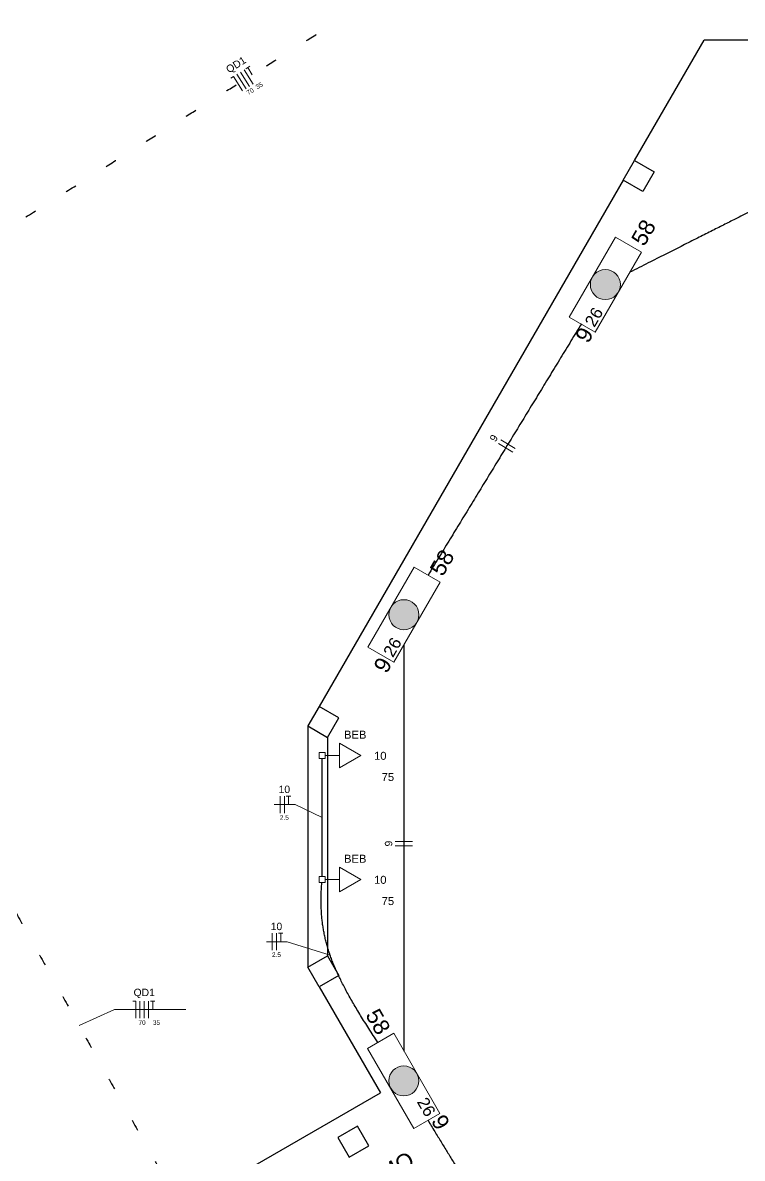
# Model space of a CAD drawing. Extents: x 175 to 700, y 53 to 250.
# Drawn here: x 478.5 to 484.85, y 195.54 to 205.56 of the extents above; entities that cross this region are included whole.
import ezdxf

# ---------------------------------------------------------------- set-up
doc = ezdxf.new("R2010")
doc.units = 0
doc.header["$LTSCALE"] = 2
doc.linetypes.add('DOT2', pattern=[3.175, 0, -3.175])
for name, color, linetype in [('A-PAREDE', 5, 'CONTINUOUS'), ('A-PISOS', 2, 'CONTINUOUS'), ('A-PISOS-NIVEL', 1, 'CONTINUOUS'), ('ARQ-ALV-CORTE', 5, 'CONTINUOUS')]:
    doc.layers.add(name, color=color, linetype=linetype)
for name, color, linetype, lineweight in [('EL-Condutos', 4, 'CONTINUOUS', 30), ('EL-Fios', 9, 'CONTINUOUS', 20), ('EL-Textos fios', 7, 'CONTINUOUS', 20), ('EL-Textos pontos', 5, 'CONTINUOUS', 20), ('P-SIMBOL', 5, 'CONTINUOUS', 20)]:
    doc.layers.add(name, color=color, linetype=linetype, lineweight=lineweight)
doc.styles.add('Arial', font='arial.ttf')

msp = doc.modelspace()

# ---------------------------------------------------------------- hatches: boundary and pattern name
at = {"layer": 'P-SIMBOL'}
h = msp.add_hatch(color=256, dxfattribs=at)
h.paths.add_polyline_path([(483.505672787958, 203.2483100361877, 1), (483.770672787958, 203.2483100361877, 1)])
h.paths.add_polyline_path([(487.1201227879581, 205.0723100361878, 1), (487.385122787958, 205.0723100361878, 1)])
h.paths.add_polyline_path([(489.850092787958, 205.0764600361877, 1), (490.115092787958, 205.0764600361877, 1)])
h.paths.add_polyline_path([(493.4782827879581, 203.2216600361878, 1), (493.743282787958, 203.2216600361878, 1)])
h = msp.add_hatch(color=256, dxfattribs=at)
h.paths.add_polyline_path([(481.7283727879581, 196.2232600361878, 1), (481.993372787958, 196.2232600361878, 1)])
h.paths.add_polyline_path([(481.7291227879581, 200.3358100361878, 1), (481.9941227879581, 200.3358100361878, 1)])

# ---------------------------------------------------------------- linework, layer by layer
at = {"layer": 'A-PAREDE', "color": 251}
for points in [[(484.0678550053083, 204.242062576566), (483.9678550053083, 204.0688574958091), (483.7946499245515, 204.168857495809), (483.8946499245514, 204.342062576566)], [(481.1880255975245, 197.327256805912), (481.2880255975245, 197.1540517251551), (481.1148205167677, 197.0540517251551), (481.0148205167677, 197.227256805912)], [(481.1880255975257, 197.327256805912), (481.2880255975257, 197.1540517251551), (481.1148205167688, 197.0540517251551), (481.0148205167689, 197.227256805912)], [(481.4512709220633, 195.8234910538246), (481.2780658413064, 195.7234910538246), (481.3780658413064, 195.5502859730677), (481.5512709220633, 195.6502859730677)]]:
    msp.add_lwpolyline(points, close=True, dxfattribs=at)
at = {"layer": 'A-PISOS', "color": 251}
msp.add_line((478.3205374160848, 194.1938920262618), (481.6547352206581, 196.1188920262652), dxfattribs=at)
at = {"layer": 'A-PISOS-NIVEL', "color": 251}
for p, q in [((483.8946499245514, 204.342062576566), (484.5086027341193, 205.4054600361878)), ((485.7365083532563, 205.4054600361877), (484.5086027341193, 205.4054600361877)), ((483.7946499245515, 204.1688574958091), (481.1148205167689, 199.5272568059127)), ((481.1148205167688, 197.0540517251551), (481.6547352206582, 196.1188920262653))]:
    msp.add_line(p, q, dxfattribs=at)
at = {"layer": 'ARQ-ALV-CORTE', "color": 251}
for p, q in [((481.0148205167677, 199.3540517251556), (481.0148205167678, 197.2272568059117)), ((481.1880255975246, 199.2540517251555), (481.1880255975247, 197.3272568059117))]:
    msp.add_line(p, q, dxfattribs=at)
for points in [[(481.1880255975246, 199.2540517251558), (481.2880255975246, 199.4272568059127), (481.1148205167678, 199.5272568059127), (481.0148205167678, 199.3540517251558)], [(481.1880255975258, 199.2540517251558), (481.2880255975259, 199.4272568059127), (481.114820516769, 199.5272568059127), (481.014820516769, 199.3540517251558)]]:
    msp.add_lwpolyline(points, close=True, dxfattribs=at)
at = {"layer": 'EL-Condutos', "linetype": 'DOT2', "ltscale": 0.05}
for points in [[(476.0554694256661, 202.2891259400873), (476.4669394821405, 202.5478645752527), (476.8526944065698, 202.7904331303387), (477.2145553917948, 203.0179767889328), (477.5543436306561, 203.2316407346229), (477.8738803159944, 203.4325701509966), (478.1749866406505, 203.6219102216415), (478.459483797465, 203.8008061301453), (478.7291929792787, 203.9704030600957), (478.9859353789322, 204.1318461950805), (479.231532189266, 204.2862807186873), (479.4678046031212, 204.4348518145037), (479.6965738133383, 204.5787046661175), (479.9196610127578, 204.7189844571163), (480.1388873942205, 204.8568363710878), (480.3560741505673, 204.9934055916197), (480.5730424746387, 205.1298373022997), (480.7916135592754, 205.2672766867155), (481.0136085973182, 205.4068689284547), (481.2408487816077, 205.549759211105), (481.4751553049845, 205.6970927182542), (481.7183493602894, 205.8500146334898), (481.9722521403632, 206.0096701403996), (482.2386848380464, 206.1772044225713), (482.5194686461797, 206.3537626635925), (482.8164247576039, 206.5404900470509), (483.1313743651597, 206.7385317565342), (483.4661386616878, 206.9490329756301), (483.8225388400287, 207.1731388879263), (484.2023960930232, 207.4119946770104), (484.607531613512, 207.6667455264702)], [(475.9992386888484, 202.0694974211336), (476.2893761233216, 201.5509249964896), (476.5610271574879, 201.0653939003216), (476.8155242409037, 200.6105225704294), (477.0541998231251, 200.183929444613), (477.2783863537085, 199.783232960672), (477.4894162822101, 199.4060515564064), (477.6886220581861, 199.0500036696159), (477.8773361311927, 198.7127077381005), (478.0568909507865, 198.3917821996598), (478.2286189665232, 198.0848454920938), (478.3938526279595, 197.7895160532023), (478.5539243846515, 197.5034123207851), (478.7101666861553, 197.2241527326421), (478.8639119820274, 196.949355726573), (479.016492721824, 196.6766397403777), (479.1692413551013, 196.403623211856), (479.3234903314156, 196.1279245788078), (479.4805721003231, 195.8471622790329), (479.6418191113799, 195.5589547503311), (479.8085638141426, 195.2609204305022), (479.9821386581671, 194.9506777573461), (480.1638760930099, 194.6258451686626), (480.3551085682272, 194.2840411022515), (480.5571685333751, 193.9228839959127), (480.77138843801, 193.539992287446), (480.9991007316882, 193.1329844146512), (481.2416378639659, 192.6994788153281), (481.5003322843992, 192.2370939272767), (481.7765164425445, 191.7434481882966), (482.071522787958, 191.2161600361877)]]:
    msp.add_spline(points, degree=3, dxfattribs=at)
at = {"layer": 'EL-Condutos', "linetype": 'Continuous'}
for points in [[(486.9875478531075, 204.9385440152518), (486.8296917123577, 204.8588841504088), (486.6831293167027, 204.7849233761488), (486.5470454904168, 204.7162503355424), (486.420625057774, 204.6524536716605), (486.3030528430485, 204.5931220275737), (486.1935136705144, 204.5378440463526), (486.0911923644459, 204.4862083710679), (485.9952737491171, 204.4378036447904), (485.9049426488022, 204.3922185105907), (485.8193838877752, 204.3490416115394), (485.7377822903103, 204.3078615907073), (485.6593226806819, 204.268267091165), (485.5831898831638, 204.2298467559832), (485.5085687220305, 204.1921892282326), (485.4346440215557, 204.1548831509839), (485.3606006060137, 204.1175171673077), (485.2856232996789, 204.0796799202748), (485.2088969268252, 204.0409600529557), (485.1296063117268, 204.0009462084213), (485.0469362786579, 203.9592270297422), (484.9600716518925, 203.915391159989), (484.8681972557048, 203.8690272422324), (484.7704979143692, 203.8197239195431), (484.6661584521594, 203.7670698349918), (484.5543636933499, 203.7106536316493), (484.4342984622146, 203.650063952586), (484.3051475830279, 203.5848894408728), (484.1660958800637, 203.5147187395803), (484.0163281775962, 203.4391404917791), (483.8550292998997, 203.3577433405401)], [(483.4268898594016, 202.9019303718328), (483.3807812471777, 202.8263393363144), (483.3348876968479, 202.7511008612777), (483.2891938706276, 202.676189802814), (483.2436844307326, 202.6015810170149), (483.1983440393787, 202.5272493599717), (483.1531573587818, 202.4531696877759), (483.1081090511574, 202.3793168565189), (483.0631837787217, 202.305665722292), (483.0183662036899, 202.2321911411869), (482.9736409882784, 202.1588679692948), (482.9289927947024, 202.0856710627073), (482.884406285178, 202.0125752775156), (482.8398661219209, 201.9395554698114), (482.7953569671469, 201.8665864956859), (482.7508634830717, 201.7936432112306), (482.706370331911, 201.720700472537), (482.6618621758808, 201.6477331356964), (482.6173236771967, 201.5747160568004), (482.5727394980746, 201.5016240919402), (482.5280943007301, 201.4284320972074), (482.483372747379, 201.3551149286934), (482.4385595002372, 201.2816474424896), (482.3936392215203, 201.2080044946875), (482.3485965734444, 201.1341609413784), (482.3034162182248, 201.0600916386537), (482.2580828180775, 200.985771442605), (482.2125810352184, 200.9111752093237), (482.1668955318632, 200.8362777949011), (482.1210109702275, 200.7610540554287), (482.0749120125272, 200.6854788469979)], [(481.8615727215607, 200.0732187397708), (481.8615364331535, 199.8833875932141), (481.8615028486865, 199.7080913914128), (481.8614717851461, 199.5462919240273), (481.8614430595185, 199.3969509807178), (481.8614164887901, 199.2590303511448), (481.8613918899474, 199.1314918249684), (481.8613690799764, 199.0132971918491), (481.8613478758637, 198.9034082414472), (481.8613280945955, 198.800786763423), (481.8613095531584, 198.7043945474367), (481.8612920685384, 198.6131933831489), (481.8612754577221, 198.5261450602198), (481.8612595376957, 198.4422113683096), (481.8612441254456, 198.3603540970789), (481.861229037958, 198.2795350361878), (481.8612140922195, 198.1987159752966), (481.8611991052163, 198.1168587040659), (481.8611838939347, 198.0329250121557), (481.8611682753611, 197.9458766892266), (481.8611520664818, 197.8546755249388), (481.8611350842831, 197.7582833089526), (481.8611171457516, 197.6556618309283), (481.8610980678733, 197.5457728805264), (481.8610776676348, 197.4275782474071), (481.8610557620223, 197.3000397212307), (481.8610321680223, 197.1621190916577), (481.8610067026208, 197.0127781483482), (481.8609791828046, 196.8509786809627), (481.8609494255596, 196.6756824791614), (481.8609172478724, 196.4858513326048)], [(481.1400727879581, 198.0264142381785), (481.1400727879581, 198.0759012268519), (481.1400727879581, 198.122320047892), (481.1400727879581, 198.1658895862595), (481.1400727879581, 198.2068287269151), (481.1400727879581, 198.2453563548194), (481.1400727879581, 198.2816913549332), (481.1400727879581, 198.3160526122171), (481.1400727879581, 198.3486590116318), (481.1400727879581, 198.3797294381379), (481.1400727879581, 198.4094827766961), (481.1400727879581, 198.4381379122672), (481.1400727879581, 198.4659137298117), (481.1400727879581, 198.4930291142903), (481.1400727879581, 198.5197029506637), (481.1400727879581, 198.5461541238926), (481.1400727879581, 198.5726015189377), (481.1400727879581, 198.5992640207596), (481.1400727879581, 198.626360514319), (481.1400727879581, 198.6541098845765), (481.1400727879581, 198.6827310164929), (481.1400727879581, 198.7124427950287), (481.1400727879581, 198.7434641051448), (481.1400727879581, 198.7760138318017), (481.1400727879581, 198.8103108599601), (481.1400727879581, 198.8465740745808), (481.1400727879581, 198.8850223606243), (481.1400727879581, 198.9258746030513), (481.1400727879581, 198.9693496868225), (481.1400727879581, 199.0156664968987), (481.1400727879581, 199.0650439182403)], [(481.6322718702961, 196.5617301777377), (481.5913240077543, 196.6242670377491), (481.5524103068172, 196.6845955242284), (481.5154935814845, 196.7428367200581), (481.4805366457561, 196.7991117081206), (481.4475023136319, 196.8535415712988), (481.416353399112, 196.9062473924749), (481.387052716196, 196.9573502545317), (481.359563078884, 197.0069712403517), (481.3338473011758, 197.0552314328174), (481.3098681970714, 197.1022519148113), (481.2875885805705, 197.1481537692161), (481.2669712656731, 197.1930580789143), (481.2479790663793, 197.2370859267884), (481.2305747966887, 197.2803583957211), (481.2147212706014, 197.3229965685948), (481.2003813021171, 197.3651215282921), (481.187517705236, 197.4068543576955), (481.1760932939576, 197.4483161396877), (481.1660708822822, 197.4896279571512), (481.1574132842094, 197.5309108929685), (481.1500833137393, 197.5722860300222), (481.1440437848717, 197.6138744511948), (481.1392575116064, 197.655797239369), (481.1356873079437, 197.6981754774272), (481.1332959878829, 197.7411302482519), (481.1320463654244, 197.7847826347259), (481.1319012545678, 197.8292537197316), (481.1328234693132, 197.8746645861515), (481.1347758236604, 197.9211363168683), (481.1377211316091, 197.9687899947644)], [(486.0880413662783, 196.7496347654125), (485.9752743849129, 196.5934161574127), (485.869420316823, 196.4467741450551), (485.7699853825441, 196.3090246750004), (485.6764758026122, 196.1794836939095), (485.5883977975627, 196.057467148443), (485.5052575879315, 195.9422909852618), (485.4265613942543, 195.8332711510265), (485.3518154370665, 195.729723592398), (485.2805259369041, 195.6309642560369), (485.2121991143026, 195.536309088604), (485.1463411897979, 195.4450740367602), (485.0824583839255, 195.356575047166), (485.0200569172211, 195.2701280664824), (484.9586430102204, 195.18504904137), (484.8977228834593, 195.1006539184896), (484.8368027574732, 195.016258644502), (484.7753888527979, 194.9311791660679), (484.7129873899691, 194.844731429848), (484.6491045895227, 194.7562313825031), (484.5832466719939, 194.664994970694), (484.5149198579188, 194.5703381410815), (484.4436303678329, 194.4715768403262), (484.3688844222719, 194.3680270150889), (484.2901882417717, 194.2590046120304), (484.2070480468678, 194.1438255778115), (484.1189700580957, 194.0218058590928), (484.0254604959916, 193.8922614025352), (483.9260255810906, 193.7545081547993), (483.8201715339289, 193.607862062546), (483.7074045750421, 193.4516390724361)], [(482.0730265917923, 195.8759950437609), (482.1330674206849, 195.777716814141), (482.1899218187193, 195.6846542519467), (482.2438173880996, 195.5964348013693), (482.29498173103, 195.5126859066001), (482.3436424497144, 195.4330350118302), (482.3900271463575, 195.3571095612512), (482.4343634231629, 195.2845369990542), (482.4768788823351, 195.2149447694306), (482.5178011260782, 195.1479603165716), (482.5573577565963, 195.0832110846685), (482.5957763760936, 195.0203245179127), (482.6332845867743, 194.9589280604954), (482.6701099908425, 194.898649156608), (482.7064801905023, 194.8391152504417), (482.7426227879581, 194.7799537861877), (482.7787653854137, 194.7207922080376), (482.8151355850736, 194.6612579601824), (482.8519609891418, 194.6009784868136), (482.8894691998225, 194.5395812321224), (482.9278878193197, 194.4766936403001), (482.9674444498378, 194.4119431555379), (483.0083666935809, 194.3449572220273), (483.0508821527531, 194.2753632839595), (483.0952184295587, 194.2027887855258), (483.1416031262016, 194.1268611709175), (483.1902638448861, 194.0472078843258), (483.2414281878166, 193.9634563699422), (483.2953237571967, 193.8752340719578), (483.3521781552311, 193.782168434564), (483.4122189841237, 193.6838869019521)]]:
    msp.add_spline(points, degree=3, dxfattribs=at)
at = {"layer": 'EL-Fios'}
for p, q in [((480.4680727879581, 205.1524100361878), (480.5019227879581, 205.1737100361878)), ((480.336872787958, 205.0699100361878), (480.3580227879581, 205.0832100361878)), ((480.437872787958, 204.9562100361877), (480.3580227879581, 205.0832100361878)), ((480.469622787958, 204.9762100361878), (480.389772787958, 205.1031600361877)), ((480.501372787958, 204.9961600361878), (480.4215227879581, 205.1231600361878)), ((480.533122787958, 205.0161100361878), (480.453272787958, 205.1431100361877)), ((480.524922787958, 205.0995600361877), (480.485022787958, 205.1630600361878)), ((482.843222787958, 201.8010100361878), (482.715172787958, 201.8791600361878)), ((482.8236727879581, 201.7690100361878), (482.695622787958, 201.8471100361878)), ((480.770072787958, 198.5858100361878), (480.770072787958, 198.7358100361878)), ((480.807572787958, 198.5858100361878), (480.807572787958, 198.7358100361878)), ((480.825072787958, 198.7358100361878), (480.865072787958, 198.7358100361878)), ((480.845072787958, 198.6608100361878), (480.845072787958, 198.7358100361878)), ((481.936222787958, 198.3358100361878), (481.786222787958, 198.3358100361878)), ((481.936222787958, 198.2983100361878), (481.786222787958, 198.2983100361878)), ((480.700622787958, 197.3759600361878), (480.700622787958, 197.5259600361877)), ((480.738122787958, 197.3759600361878), (480.738122787958, 197.5259600361877)), ((480.7556227879581, 197.5259600361877), (480.7956227879581, 197.5259600361877)), ((480.7756227879581, 197.4509600361878), (480.7756227879581, 197.5259600361877)), ((479.471972787958, 196.9270100361878), (479.4969727879581, 196.9270100361878)), ((479.4969727879581, 196.7770100361878), (479.4969727879581, 196.9270100361878)), ((479.534472787958, 196.7770100361878), (479.534472787958, 196.9270100361878)), ((479.571972787958, 196.7770100361878), (479.571972787958, 196.9270100361878)), ((479.6094727879581, 196.7770100361878), (479.6094727879581, 196.9270100361878)), ((479.626972787958, 196.9270100361878), (479.6669727879581, 196.9270100361878)), ((479.646972787958, 196.8520100361877), (479.646972787958, 196.9270100361878))]:
    msp.add_line(p, q, dxfattribs=at)
at = {"layer": 'EL-Textos fios'}
for p, q in [((480.902572787958, 198.6608100361878), (480.718672787958, 198.6608100361878)), ((481.1400727879581, 198.5466100361878), (480.902572787958, 198.6608100361878)), ((480.833122787958, 197.4509600361878), (480.6491727879581, 197.4509600361878)), ((481.2109227879581, 197.3338100361878), (480.833122787958, 197.4509600361878)), ((478.997272787958, 196.7110100361878), (479.3112727879581, 196.8520100361877)), ((479.3112727879581, 196.8520100361877), (479.939322787958, 196.8520100361877))]:
    msp.add_line(p, q, dxfattribs=at)
at = {"layer": 'P-SIMBOL'}
for p, q in [((483.319422787958, 202.9612100361878), (483.727422787958, 203.6679100361877)), ((483.727422787958, 203.6679100361877), (483.956922787958, 203.5354100361878)), ((483.548922787958, 202.8287100361877), (483.956922787958, 203.5354100361878)), ((483.319422787958, 202.9612100361878), (483.548922787958, 202.8287100361877)), ((481.5428727879581, 200.0487600361878), (481.9508727879581, 200.7554100361878)), ((481.9508727879581, 200.7554100361878), (482.180372787958, 200.6229100361878)), ((481.7723727879581, 199.9162600361878), (482.180372787958, 200.6229100361878)), ((481.5428727879581, 200.0487600361878), (481.7723727879581, 199.9162600361878)), ((481.2946227879581, 199.2019600361878), (481.4821227879581, 199.0937100361878)), ((481.2946227879581, 198.9854600361878), (481.2946227879581, 199.2019600361878)), ((481.113572787958, 199.0672100361878), (481.113572787958, 199.1202600361878)), ((481.113572787958, 199.1202600361878), (481.166572787958, 199.1202600361878)), ((481.166572787958, 199.0672100361878), (481.113572787958, 199.0672100361878)), ((481.166572787958, 199.1202600361878), (481.166572787958, 199.0672100361878)), ((481.2946227879581, 199.0937100361878), (481.166572787958, 199.0937100361878)), ((481.4821227879581, 199.0937100361878), (481.2946227879581, 198.9854600361878)), ((481.2946227879581, 198.1077100361877), (481.4821227879581, 197.9995100361878)), ((481.2946227879581, 197.8912100361877), (481.2946227879581, 198.1077100361877)), ((481.113572787958, 197.9729600361877), (481.113572787958, 198.0260100361878)), ((481.113572787958, 198.0260100361878), (481.166572787958, 198.0260100361878)), ((481.166572787958, 197.9729600361877), (481.113572787958, 197.9729600361877)), ((481.166572787958, 198.0260100361878), (481.166572787958, 197.9729600361877)), ((481.2946227879581, 197.9995100361878), (481.166572787958, 197.9995100361878)), ((481.4821227879581, 197.9995100361878), (481.2946227879581, 197.8912100361877)), ((481.542122787958, 196.5103600361878), (481.7716227879581, 196.6428600361878)), ((482.1796227879581, 195.9361600361878), (481.7716227879581, 196.6428600361878)), ((481.950122787958, 195.8036600361878), (481.542122787958, 196.5103600361878)), ((481.950122787958, 195.8036600361878), (482.1796227879581, 195.9361600361878))]:
    msp.add_line(p, q, dxfattribs=at)
for centre in [(483.638172787958, 203.2483100361877), (481.8616227879581, 200.3358100361878), (481.860872787958, 196.2232600361878)]:
    msp.add_circle(centre, 0.1325, dxfattribs=at)

# ---------------------------------------------------------------- texts
at = {"layer": 'EL-Textos fios', "attachment_point": 8, "line_spacing_factor": 0.7979999999999999, "style": 'Arial'}
for s, insert, char_height, width, rotation in [('QD1', (480.4076010549456, 205.1452036612966), 0.065305, 0.235098, 32.160121040693106), ('70', (480.51744171068, 204.9353006680122), 0.040595, 0.097428, 32.160121040693106), ('35', (480.59694171068, 204.9853006680122), 0.040595, 0.097428, 32.160121040693106), ('9', (482.6831748828353, 201.8766826741359), 0.065305, 0.078366, 58.61931201983452), ('9', (481.7600221379579, 198.3169600361878), 0.065305, 0.078366, 90.00021045914971)]:
    msp.add_mtext(s, dxfattribs=dict(at, insert=insert, char_height=char_height, width=width, rotation=rotation))
for s, insert, char_height, width in [('10', (480.807572787958, 198.7620106861878), 0.065305, 0.156732), ('2.5', (480.807572787958, 198.5258563861878), 0.040595, 0.146142), ('10', (480.7380727879581, 197.5520106861877), 0.065305, 0.156732), ('2.5', (480.7380727879581, 197.3158563861878), 0.040595, 0.146142), ('QD1', (479.572072787958, 196.9530106861878), 0.065305, 0.235098), ('70', (479.553072787958, 196.7168563861877), 0.040595, 0.097428), ('35', (479.6800727879581, 196.7168563861877), 0.040595, 0.097428)]:
    msp.add_mtext(s, dxfattribs=dict(at, insert=insert, char_height=char_height, width=width))
at = {"layer": 'EL-Textos pontos', "char_height": 0.1412, "line_spacing_factor": 0.7979999999999999, "style": 'Arial'}
for s, insert, width, attachment_point, rotation in [('58', (483.9822194682433, 203.5767580361878), 0.33888, 7, 60.0001403060998), ('9', (483.4872194682433, 202.7207580361878), 0.16944, 7, 60.0001403060998), ('58', (482.2057194682433, 200.6642580361878), 0.33888, 7, 60.0001403060998), ('9', (481.7107194682432, 199.8082580361878), 0.16944, 7, 60.0001403060998), ('58', (481.6264261076728, 196.6142580361877), 0.33888, 9, 299.9998596939002), ('9', (482.1504641552651, 195.7754076974194), 0.16944, 9, 299.9998596939002), ('MMO', (481.7600445068339, 195.3638549373749), 0.50832, 8, 30.0000701530499)]:
    msp.add_mtext(s, dxfattribs=dict(at, insert=insert, width=width, attachment_point=attachment_point, rotation=rotation))
at = {"layer": 'EL-Textos pontos', "char_height": 0.0706, "attachment_point": 8, "line_spacing_factor": 0.7979999999999999, "style": 'Arial'}
for s, insert, width in [('BEB', (481.432572787958, 199.2422580361878), 0.25416), ('10', (481.653572787958, 199.0547580361878), 0.16944), ('75', (481.720572787958, 198.8677580361878), 0.16944), ('BEB', (481.432572787958, 198.1477580361878), 0.25416), ('10', (481.653572787958, 197.9607580361877), 0.16944), ('75', (481.720572787958, 197.7732580361877), 0.16944)]:
    msp.add_mtext(s, dxfattribs=dict(at, insert=insert, width=width))
at = {"layer": 'P-SIMBOL', "char_height": 0.1059, "width": 0.25416, "line_spacing_factor": 0.7979999999999999, "style": 'Arial'}
for insert, attachment_point, rotation in [((483.5428081031467, 202.8639340644088), 7, 60.0001403060998), ((481.7663077981719, 199.9514335361877), 7, 60.0001403060998), ((482.0543377777441, 195.8954335361878), 9, 299.9998596939002)]:
    msp.add_mtext('26', dxfattribs=dict(at, insert=insert, attachment_point=attachment_point, rotation=rotation))

doc.saveas('drawing.dxf')
